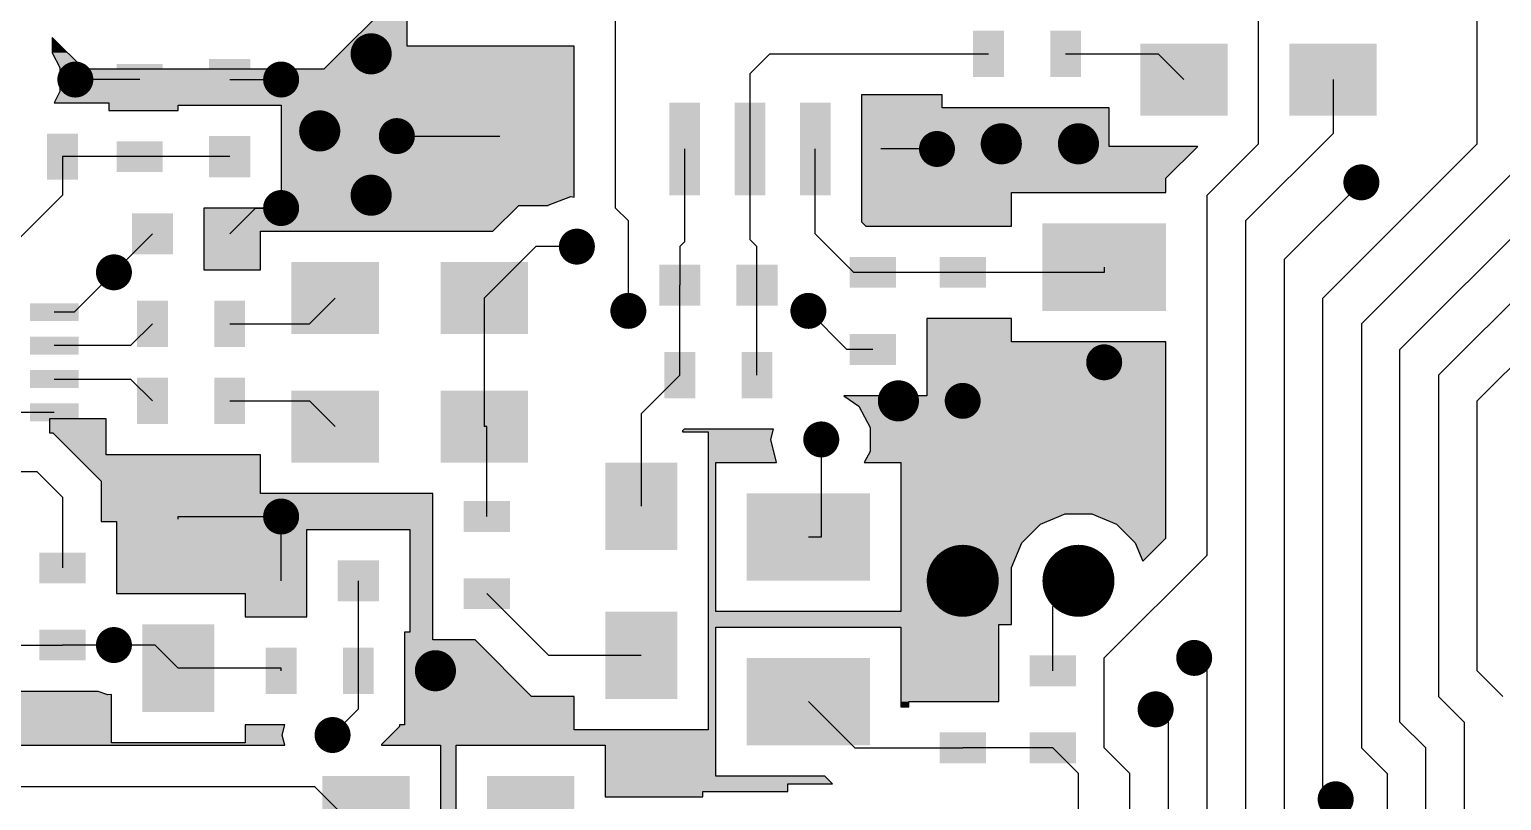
# Model space of a CAD drawing. Extents: x 295 to 953, y 10 to 290.
# Drawn here: x 584.44 to 631.66, y 183.55 to 208.3 of the extents above; entities that cross this region are included whole.
import ezdxf

# ---------------------------------------------------------------- set-up
doc = ezdxf.new("R2010")
doc.units = 0
doc.header["$LTSCALE"] = 5
doc.header["$MEASUREMENT"] = 0
doc.layers.get('0').update_dxf_attribs({"linetype": 'CONTINUOUS', "lineweight": 25})
doc.layers.add('16_COMP_GBR', color=1, linetype='CONTINUOUS')

msp = doc.modelspace()

# ---------------------------------------------------------------- linework, layer by layer
for points, const_width in [([(595.073, 207.513, 1), (595.733, 207.513, 1)], 0.66), ([(585.626, 206.688, 1), (586.204, 206.688, 1)], 0.577), ([(592.226, 206.688, 1), (592.804, 206.688, 1)], 0.577), ([(593.423, 205.038, 1), (594.083, 205.038, 1)], 0.66), ([(595.939, 204.873, 1), (596.516, 204.873, 1)], 0.577), ([(613.264, 204.46, 1), (613.841, 204.46, 1)], 0.577), ([(615.285, 204.625, 1), (615.945, 204.625, 1)], 0.66), ([(617.76, 204.625, 1), (618.42, 204.625, 1)], 0.66), ([(595.073, 202.975, 1), (595.733, 202.975, 1)], 0.66), ([(626.876, 203.388, 1), (627.454, 203.388, 1)], 0.577), ([(592.226, 202.563, 1), (592.804, 202.563, 1)], 0.577), ([(601.714, 201.325, 1), (602.291, 201.325, 1)], 0.577), ([(586.864, 200.5, 1), (587.441, 200.5, 1)], 0.577), ([(603.364, 199.263, 1), (603.941, 199.263, 1)], 0.577), ([(609.139, 199.263, 1), (609.716, 199.263, 1)], 0.577), ([(618.626, 197.613, 1), (619.204, 197.613, 1)], 0.577), ([(611.985, 196.375, 1), (612.645, 196.375, 1)], 0.66), ([(614.089, 196.375, 1), (614.666, 196.375, 1)], 0.577), ([(609.551, 195.137, 1), (610.129, 195.137, 1)], 0.577), ([(592.226, 192.663, 1), (592.804, 192.663, 1)], 0.577), ([(613.8, 190.6, 1), (614.955, 190.6, 1)], 1.155), ([(617.513, 190.6, 1), (618.668, 190.6, 1)], 1.155), ([(586.864, 188.538, 1), (587.441, 188.538, 1)], 0.577), ([(621.514, 188.125, 1), (622.091, 188.125, 1)], 0.577), ([(597.135, 187.713, 1), (597.795, 187.713, 1)], 0.66), ([(620.276, 186.475, 1), (620.854, 186.475, 1)], 0.577), ([(593.876, 185.65, 1), (594.454, 185.65, 1)], 0.577), ([(626.051, 183.588, 1), (626.629, 183.588, 1)], 0.577)]:
    msp.add_lwpolyline(points, format="xyb", close=True, dxfattribs=dict(const_width=const_width))
for points in [[(615.698, 208.255), (615.698, 206.77), (614.708, 208.255), (614.708, 206.77)], [(618.173, 208.255), (618.173, 206.77), (617.183, 208.255), (617.183, 206.77)], [(622.875, 207.843), (622.875, 205.533), (620.07, 207.843), (620.07, 205.533)], [(627.66, 207.843), (627.66, 205.533), (624.855, 207.843), (624.855, 205.533)], [(591.525, 207.348), (591.525, 206.028), (590.205, 207.348), (590.205, 206.028)], [(588.72, 207.183), (588.72, 206.193), (587.235, 207.183), (587.235, 206.193)], [(601.508, 206.275), (601.508, 203.47), (597.548, 206.275), (597.548, 203.47)], [(605.954, 205.945), (605.954, 202.975), (604.964, 205.945), (604.964, 202.975)], [(608.05, 205.945), (608.05, 202.975), (607.06, 205.945), (607.06, 202.975)], [(610.145, 205.945), (610.145, 202.975), (609.155, 205.945), (609.155, 202.975)], [(612.241, 205.945), (612.241, 202.975), (611.251, 205.945), (611.251, 202.975)], [(585.998, 204.955), (585.998, 203.47), (585.008, 204.955), (585.008, 203.47)], [(588.72, 204.708), (588.72, 203.718), (587.235, 204.708), (587.235, 203.718)], [(591.525, 204.873), (591.525, 203.553), (590.205, 204.873), (590.205, 203.553)], [(589.05, 202.398), (589.05, 201.078), (587.73, 202.398), (587.73, 201.078)], [(591.525, 202.398), (591.525, 201.078), (590.205, 202.398), (590.205, 201.078)], [(620.895, 202.068), (620.895, 199.263), (616.935, 202.068), (616.935, 199.263)], [(595.65, 200.83), (595.65, 198.52), (592.845, 200.83), (592.845, 198.52)], [(600.435, 200.83), (600.435, 198.52), (597.63, 200.83), (597.63, 198.52)], [(605.963, 200.748), (605.963, 199.428), (604.643, 200.748), (604.643, 199.428)], [(608.438, 200.748), (608.438, 199.428), (607.118, 200.748), (607.118, 199.428)], [(612.233, 200.995), (612.233, 200.005), (610.748, 200.995), (610.748, 200.005)], [(615.12, 200.995), (615.12, 200.005), (613.635, 200.995), (613.635, 200.005)], [(586.022, 199.51), (586.022, 198.933), (584.455, 199.51), (584.455, 198.933)], [(588.885, 199.593), (588.885, 198.108), (587.895, 199.593), (587.895, 198.108)], [(591.36, 199.593), (591.36, 198.108), (590.37, 199.593), (590.37, 198.108)], [(586.022, 198.438), (586.022, 197.86), (584.455, 198.438), (584.455, 197.86)], [(612.233, 198.52), (612.233, 197.53), (610.748, 198.52), (610.748, 197.53)], [(615.12, 198.52), (615.12, 197.53), (613.635, 198.52), (613.635, 197.53)], [(605.798, 197.943), (605.798, 196.458), (604.808, 197.943), (604.808, 196.458)], [(608.273, 197.943), (608.273, 196.458), (607.283, 197.943), (607.283, 196.458)], [(586.022, 197.365), (586.022, 196.788), (584.455, 197.365), (584.455, 196.788)], [(588.885, 197.118), (588.885, 195.633), (587.895, 197.118), (587.895, 195.633)], [(591.36, 197.118), (591.36, 195.633), (590.37, 197.118), (590.37, 195.633)], [(595.65, 196.705), (595.65, 194.395), (592.845, 196.705), (592.845, 194.395)], [(600.435, 196.705), (600.435, 194.395), (597.63, 196.705), (597.63, 194.395)], [(620.895, 196.788), (620.895, 193.983), (616.935, 196.788), (616.935, 193.983)], [(586.022, 196.293), (586.022, 195.715), (584.455, 196.293), (584.455, 195.715)], [(605.22, 194.395), (605.22, 191.59), (602.91, 194.395), (602.91, 191.59)], [(590.37, 193.983), (590.37, 191.178), (588.06, 193.983), (588.06, 191.178)], [(599.858, 193.158), (599.858, 192.168), (598.373, 193.158), (598.373, 192.168)], [(611.408, 193.405), (611.408, 190.6), (607.448, 193.405), (607.448, 190.6)], [(586.245, 191.508), (586.245, 190.518), (584.76, 191.508), (584.76, 190.518)], [(593.175, 191.26), (593.175, 189.94), (591.855, 191.26), (591.855, 189.94)], [(595.65, 191.26), (595.65, 189.94), (594.33, 191.26), (594.33, 189.94)], [(599.858, 190.683), (599.858, 189.693), (598.373, 190.683), (598.373, 189.693)], [(605.22, 189.61), (605.22, 186.805), (602.91, 189.61), (602.91, 186.805)], [(586.245, 189.033), (586.245, 188.043), (584.76, 189.033), (584.76, 188.043)], [(590.37, 189.198), (590.37, 186.393), (588.06, 189.198), (588.06, 186.393)], [(593.01, 188.455), (593.01, 186.97), (592.02, 188.455), (592.02, 186.97)], [(595.485, 188.455), (595.485, 186.97), (594.495, 188.455), (594.495, 186.97)], [(611.408, 188.125), (611.408, 185.32), (607.448, 188.125), (607.448, 185.32)], [(615.12, 188.208), (615.12, 187.218), (613.635, 188.208), (613.635, 187.218)], [(618.008, 188.208), (618.008, 187.218), (616.523, 188.208), (616.523, 187.218)], [(615.12, 185.733), (615.12, 184.743), (613.635, 185.733), (613.635, 184.743)], [(618.008, 185.733), (618.008, 184.743), (616.523, 185.733), (616.523, 184.743)], [(596.64, 184.33), (596.64, 180.37), (593.835, 184.33), (593.835, 180.37)], [(601.92, 184.33), (601.92, 180.37), (599.115, 184.33), (599.115, 180.37)]]:
    msp.add_solid(points)
at = {"layer": '16_COMP_GBR', "color": 7}
for p, q in [((630.878, 204.625), (630.878, 222.775)), ((596.558, 207.76), (596.558, 212.545)), ((596.31, 209.441), (593.886, 207.018)), ((603.24, 202.563), (603.24, 209.163)), ((623.865, 204.625), (623.865, 208.75)), ((585.173, 208.037), (585.173, 207.546)), ((586.194, 207.018), (585.173, 208.037)), ((585.173, 207.546), (585.42, 207.074)), ((601.92, 207.76), (596.558, 207.76)), ((601.92, 202.914), (601.92, 207.76)), ((608.19, 207.513), (607.555, 206.877)), ((608.19, 207.513), (615.203, 207.513)), ((617.678, 207.513), (620.648, 207.513)), ((621.473, 206.688), (620.648, 207.513)), ((585.42, 207.074), (585.42, 206.301)), ((593.886, 207.018), (586.194, 207.018)), ((607.555, 204.46), (607.555, 206.877)), ((587.978, 206.688), (585.915, 206.688)), ((590.865, 206.688), (592.515, 206.688)), ((626.258, 206.688), (626.258, 204.955)), ((585.42, 206.301), (585.234, 205.945)), ((585.234, 205.945), (586.988, 205.945)), ((586.988, 205.945), (586.988, 205.698)), ((611.135, 206.193), (611.135, 202.12)), ((613.718, 206.193), (611.135, 206.193)), ((613.718, 205.78), (613.718, 206.193)), ((586.988, 205.698), (589.215, 205.698)), ((589.215, 205.863), (592.515, 205.863)), ((589.215, 205.698), (589.215, 205.863)), ((592.515, 205.863), (592.515, 202.563)), ((619.08, 205.78), (613.718, 205.78)), ((619.08, 204.543), (619.08, 205.78)), ((623.453, 202.15), (626.258, 204.955)), ((596.228, 204.873), (599.528, 204.873)), ((605.459, 204.46), (605.459, 201.482)), ((607.555, 201.548), (607.555, 204.46)), ((609.65, 201.738), (609.65, 204.46)), ((613.553, 204.46), (611.746, 204.46)), ((621.916, 204.543), (619.08, 204.543)), ((620.895, 203.521), (621.916, 204.543)), ((623.865, 204.625), (622.215, 202.975)), ((630.878, 204.625), (625.928, 199.675)), ((627.165, 198.85), (632.94, 204.625)), ((585.503, 204.213), (585.503, 202.975)), ((587.978, 204.213), (585.503, 204.213)), ((590.865, 204.213), (587.978, 204.213)), ((634.59, 204.213), (628.403, 198.025)), ((620.895, 203.058), (620.895, 203.521)), ((615.945, 203.058), (620.895, 203.058)), ((615.945, 201.985), (615.945, 203.058)), ((627.165, 203.388), (624.69, 200.913)), ((629.64, 197.2), (635.828, 203.388)), ((583.811, 201.284), (585.503, 202.975)), ((599.311, 201.82), (600.136, 202.645)), ((600.136, 202.645), (601.077, 202.645)), ((601.077, 202.645), (601.085, 202.653)), ((601.085, 202.653), (601.808, 202.929)), ((601.808, 202.929), (601.92, 202.914)), ((622.215, 191.425), (622.215, 202.975)), ((590.04, 202.563), (590.04, 200.583)), ((592.515, 202.563), (590.04, 202.563)), ((590.865, 201.738), (591.69, 202.563)), ((591.69, 202.563), (592.515, 202.563)), ((603.24, 202.563), (603.653, 202.15)), ((603.653, 199.263), (603.653, 202.15)), ((611.135, 202.12), (611.271, 201.985)), ((623.453, 202.15), (623.453, 181.938)), ((588.39, 201.738), (587.153, 200.5)), ((591.855, 201.82), (599.311, 201.82)), ((591.855, 200.583), (591.855, 201.82)), ((609.65, 201.738), (610.888, 200.5)), ((611.271, 201.985), (615.945, 201.985)), ((599.033, 199.675), (600.683, 201.325)), ((602.003, 201.325), (600.683, 201.325)), ((605.303, 201.325), (605.459, 201.482)), ((605.303, 201.325), (605.303, 200.088)), ((607.555, 201.548), (607.778, 201.325)), ((607.778, 200.088), (607.778, 201.325)), ((624.69, 200.913), (624.69, 182.763)), ((587.153, 200.5), (585.874, 199.221)), ((590.04, 200.583), (591.855, 200.583)), ((611.49, 200.5), (610.888, 200.5)), ((614.378, 200.5), (611.49, 200.5)), ((618.915, 200.5), (614.378, 200.5)), ((618.915, 200.665), (618.915, 200.5)), ((635.003, 200.5), (630.878, 196.375)), ((605.303, 197.2), (605.303, 200.088)), ((607.778, 197.2), (607.778, 200.088)), ((594.248, 199.675), (593.423, 198.85)), ((599.033, 199.675), (599.033, 195.55)), ((625.928, 184), (625.928, 199.675)), ((585.874, 199.221), (585.239, 199.221)), ((588.39, 198.85), (587.689, 198.149)), ((590.865, 198.85), (593.423, 198.85)), ((609.428, 199.263), (610.665, 198.025)), ((613.223, 199.015), (613.223, 196.54)), ((615.945, 199.015), (613.223, 199.015)), ((615.945, 198.273), (615.945, 199.015)), ((627.165, 198.85), (627.165, 185.238)), ((587.689, 198.149), (585.239, 198.149)), ((611.49, 198.025), (610.665, 198.025)), ((620.895, 198.273), (615.945, 198.273)), ((620.895, 191.971), (620.895, 198.273)), ((628.403, 186.063), (628.403, 198.025)), ((585.239, 197.076), (587.689, 197.076)), ((588.39, 196.375), (587.689, 197.076)), ((605.303, 197.2), (604.065, 195.963)), ((629.64, 197.2), (629.64, 186.888)), ((610.568, 196.54), (611.049, 196.208)), ((613.223, 196.54), (610.568, 196.54)), ((585.239, 196.004), (583.44, 196.004)), ((590.865, 196.375), (593.423, 196.375)), ((594.248, 195.55), (593.423, 196.375)), ((604.065, 195.963), (604.065, 192.993)), ((611.049, 196.208), (611.408, 195.524)), ((630.878, 187.713), (630.878, 196.375)), ((585.09, 195.798), (585.09, 195.344)), ((586.905, 195.798), (585.09, 195.798)), ((586.905, 194.643), (586.905, 195.798)), ((599.115, 195.55), (599.033, 195.55)), ((599.115, 192.663), (599.115, 195.55)), ((611.408, 195.524), (611.408, 194.751)), ((585.09, 195.344), (585.191, 195.344)), ((585.191, 195.344), (586.74, 193.794)), ((605.438, 195.468), (605.385, 195.416)), ((605.385, 195.416), (605.385, 195.385)), ((605.385, 195.385), (606.21, 195.385)), ((608.307, 195.468), (605.438, 195.468)), ((606.21, 195.385), (606.21, 185.815)), ((608.225, 195.137), (608.307, 195.468)), ((608.408, 194.395), (608.225, 195.137)), ((609.84, 195.137), (609.84, 192.003)), ((591.855, 194.643), (586.905, 194.643)), ((591.855, 193.405), (591.855, 194.643)), ((611.408, 194.751), (611.221, 194.395)), ((583.811, 194.106), (584.678, 194.106)), ((585.503, 193.281), (584.678, 194.106)), ((606.458, 194.395), (608.408, 194.395)), ((606.458, 189.61), (606.458, 194.395)), ((611.221, 194.395), (612.398, 194.395)), ((612.398, 194.395), (612.398, 189.61)), ((586.74, 193.794), (586.74, 192.498)), ((585.503, 193.281), (585.503, 191.013)), ((597.383, 193.405), (591.855, 193.405)), ((597.383, 188.702), (597.383, 193.405)), ((589.215, 192.663), (592.515, 192.663)), ((589.215, 192.58), (589.215, 192.663)), ((592.515, 190.6), (592.515, 192.663)), ((616.876, 192.418), (617.663, 192.745)), ((617.663, 192.745), (618.517, 192.745)), ((618.517, 192.745), (619.306, 192.418)), ((586.74, 192.498), (587.235, 192.498)), ((587.235, 192.498), (587.235, 190.188)), ((593.34, 192.25), (596.64, 192.25)), ((593.34, 189.445), (593.34, 192.25)), ((596.64, 192.25), (596.64, 188.95)), ((616.272, 191.816), (616.876, 192.418)), ((619.306, 192.418), (619.908, 191.816)), ((609.84, 192.003), (609.428, 192.003)), ((615.945, 191.027), (616.272, 191.816)), ((619.908, 191.816), (620.151, 191.229)), ((620.151, 191.229), (620.895, 191.971)), ((622.215, 191.425), (618.915, 188.125)), ((615.945, 189.198), (615.945, 191.027)), ((594.99, 190.6), (594.99, 187.713)), ((618.09, 190.6), (617.265, 189.775)), ((587.235, 190.188), (591.36, 190.188)), ((591.36, 190.188), (591.36, 189.445)), ((599.115, 190.188), (601.095, 188.208)), ((591.36, 189.445), (593.34, 189.445)), ((612.398, 189.61), (606.458, 189.61)), ((617.265, 187.713), (617.265, 189.775)), ((596.475, 188.95), (596.475, 185.98)), ((596.64, 188.95), (596.475, 188.95)), ((606.458, 189.115), (612.398, 189.115)), ((606.458, 184.33), (606.458, 189.115)), ((612.398, 189.115), (612.398, 186.558)), ((615.533, 189.198), (615.945, 189.198)), ((615.533, 186.723), (615.533, 189.198)), ((582.615, 188.538), (585.503, 188.538)), ((587.153, 188.538), (585.503, 188.538)), ((588.473, 188.538), (587.153, 188.538)), ((589.215, 187.795), (588.473, 188.538)), ((598.734, 188.702), (597.383, 188.702)), ((600.549, 186.888), (598.734, 188.702)), ((601.095, 188.208), (604.065, 188.208)), ((618.915, 185.238), (618.915, 188.125)), ((621.803, 188.125), (622.215, 187.713)), ((592.515, 187.795), (589.215, 187.795)), ((592.515, 187.713), (592.515, 187.795)), ((594.99, 187.713), (594.99, 186.475)), ((622.215, 181.113), (622.215, 187.713)), ((630.878, 187.713), (631.703, 186.888)), ((586.648, 187.052), (581.76, 187.052)), ((586.958, 186.935), (586.648, 187.052)), ((587.07, 186.949), (586.958, 186.935)), ((587.07, 185.403), (587.07, 186.949)), ((601.92, 186.888), (600.549, 186.888)), ((601.92, 185.815), (601.92, 186.888)), ((609.428, 186.723), (610.913, 185.238)), ((612.398, 186.558), (612.645, 186.558)), ((612.645, 186.723), (615.533, 186.723)), ((612.645, 186.558), (612.645, 186.723)), ((630.465, 186.063), (629.64, 186.888)), ((594.165, 185.65), (594.99, 186.475)), ((620.565, 186.475), (620.978, 186.063)), ((620.978, 180.288), (620.978, 186.063)), ((628.403, 186.063), (629.228, 185.238)), ((630.465, 186.063), (630.465, 179.05)), ((591.36, 185.98), (591.36, 185.403)), ((592.632, 185.98), (591.36, 185.98)), ((592.55, 185.65), (592.632, 185.98)), ((592.632, 185.32), (592.55, 185.65)), ((596.31, 185.929), (595.733, 185.351)), ((596.31, 185.98), (596.31, 185.929)), ((596.475, 185.98), (596.31, 185.98)), ((606.21, 185.815), (601.92, 185.815)), ((581.244, 185.32), (592.632, 185.32)), ((591.36, 185.403), (587.07, 185.403)), ((595.733, 185.351), (595.733, 185.32)), ((595.733, 185.32), (597.63, 185.32)), ((597.63, 185.32), (597.63, 179.545)), ((598.125, 185.32), (602.91, 185.32)), ((598.125, 179.545), (598.125, 185.32)), ((602.91, 185.32), (602.91, 183.67)), ((610.913, 185.238), (614.378, 185.238)), ((617.265, 185.238), (614.378, 185.238)), ((617.265, 185.238), (618.09, 184.413)), ((618.915, 185.238), (619.74, 184.413)), ((627.99, 184.413), (627.165, 185.238)), ((629.228, 175.75), (629.228, 185.238)), ((609.954, 184.33), (606.458, 184.33)), ((610.201, 184.083), (609.954, 184.33)), ((618.09, 181.525), (618.09, 184.413)), ((619.74, 179.463), (619.74, 184.413)), ((627.99, 184.413), (627.99, 173.275)), ((581.79, 184), (593.588, 184)), ((595.238, 182.35), (593.588, 184)), ((606.045, 183.835), (608.768, 183.835)), ((606.045, 183.67), (606.045, 183.835)), ((608.768, 184.083), (610.201, 184.083)), ((608.768, 183.835), (608.768, 184.083)), ((626.34, 183.588), (625.928, 184)), ((602.91, 183.67), (606.045, 183.67))]:
    msp.add_line(p, q, dxfattribs=at)
for points in [[(594.629, 207.76), (596.31, 209.441), (596.558, 207.76), (596.558, 209.441)], [(585.173, 207.546), (585.173, 208.037), (585.665, 207.546), (585.173, 208.037)], [(585.42, 207.074), (585.173, 207.546), (586.138, 207.074), (585.665, 207.546)], [(593.886, 207.018), (594.629, 207.76), (601.92, 207.018), (601.92, 207.76)], [(594.629, 207.76), (594.629, 207.76), (601.92, 207.76), (596.558, 207.76)], [(585.42, 207.018), (585.42, 207.074), (586.194, 207.018), (586.138, 207.074)], [(585.42, 206.301), (585.42, 207.018), (601.92, 206.301), (601.92, 207.018)], [(585.234, 205.945), (585.42, 206.301), (601.92, 205.945), (601.92, 206.301)], [(586.988, 205.863), (586.988, 205.945), (601.92, 205.863), (601.92, 205.945)], [(611.135, 206.192), (611.135, 206.193), (613.718, 206.192), (611.135, 206.193)], [(611.135, 205.78), (611.135, 206.192), (613.718, 205.78), (613.718, 206.192)], [(586.988, 205.862), (586.988, 205.863), (589.215, 205.862), (592.515, 205.863)], [(586.988, 205.698), (586.988, 205.862), (589.215, 205.698), (589.215, 205.862)], [(592.515, 202.929), (592.515, 205.863), (601.92, 202.929), (601.92, 205.863)], [(611.135, 204.543), (611.135, 205.78), (619.08, 204.543), (619.08, 205.78)], [(611.135, 205.78), (611.135, 205.78), (619.08, 205.78), (613.718, 205.78)], [(611.135, 204.542), (611.135, 204.543), (621.916, 204.542), (619.08, 204.543)], [(611.135, 203.521), (611.135, 204.542), (620.895, 203.521), (621.916, 204.542)], [(611.135, 203.058), (611.135, 203.521), (620.895, 203.058), (620.895, 203.521)], [(611.135, 203.057), (611.135, 203.058), (615.945, 203.057), (620.895, 203.058)], [(611.135, 202.12), (611.135, 203.057), (615.945, 202.12), (615.945, 203.057)], [(592.515, 202.653), (592.515, 202.929), (601.085, 202.653), (601.808, 202.929)], [(592.515, 202.645), (592.515, 202.653), (601.077, 202.645), (601.085, 202.653)], [(592.515, 202.563), (592.515, 202.645), (600.054, 202.563), (600.136, 202.645)], [(592.515, 202.645), (592.515, 202.645), (600.136, 202.645), (601.077, 202.645)], [(601.92, 202.914), (601.808, 202.929), (601.92, 202.914), (601.92, 202.929)], [(590.04, 201.82), (590.04, 202.563), (599.311, 201.82), (600.054, 202.563)], [(611.271, 201.985), (611.135, 202.12), (615.945, 201.985), (615.945, 202.12)], [(590.04, 200.583), (590.04, 201.82), (591.855, 200.583), (591.855, 201.82)], [(590.04, 201.82), (590.04, 201.82), (591.855, 201.82), (599.311, 201.82)], [(613.223, 198.273), (613.223, 199.015), (615.945, 198.273), (615.945, 199.015)], [(613.223, 199.015), (613.223, 199.015), (615.945, 199.015), (613.223, 199.015)], [(613.223, 198.272), (613.223, 198.273), (620.895, 198.272), (615.945, 198.273)], [(613.223, 196.54), (613.223, 198.272), (620.895, 196.54), (620.895, 198.272)], [(611.049, 196.208), (610.568, 196.54), (620.895, 196.208), (620.895, 196.54)], [(611.408, 195.524), (611.049, 196.208), (620.895, 195.524), (620.895, 196.208)], [(585.09, 195.797), (585.09, 195.798), (586.905, 195.797), (585.09, 195.798)], [(585.09, 195.344), (585.09, 195.797), (586.905, 195.344), (586.905, 195.797)], [(611.408, 194.751), (611.408, 195.524), (620.895, 194.751), (620.895, 195.524)], [(585.892, 194.643), (585.191, 195.344), (586.905, 194.643), (586.905, 195.344)], [(605.385, 195.416), (605.438, 195.467), (608.294, 195.416), (608.307, 195.467)], [(605.385, 195.385), (605.385, 195.416), (608.287, 195.385), (608.294, 195.416)], [(605.438, 195.467), (605.438, 195.468), (608.307, 195.467), (605.438, 195.468)], [(606.21, 195.137), (606.21, 195.385), (608.225, 195.137), (608.287, 195.385)], [(606.21, 194.395), (606.21, 195.137), (608.408, 194.395), (608.225, 195.137)], [(585.892, 194.642), (585.892, 194.643), (591.855, 194.642), (586.905, 194.643)], [(586.74, 193.794), (585.892, 194.642), (591.855, 193.794), (591.855, 194.642)], [(611.221, 194.395), (611.408, 194.751), (620.895, 194.395), (620.895, 194.751)], [(606.21, 189.61), (606.21, 194.395), (606.458, 189.61), (606.458, 194.395)], [(606.21, 194.395), (606.21, 194.395), (606.458, 194.395), (608.408, 194.395)], [(612.398, 192.745), (612.398, 194.395), (620.895, 192.745), (620.895, 194.395)], [(586.74, 193.405), (586.74, 193.794), (591.855, 193.405), (591.855, 193.794)], [(586.74, 192.498), (586.74, 193.405), (597.383, 192.498), (597.383, 193.405)], [(586.74, 193.405), (586.74, 193.405), (597.383, 193.405), (591.855, 193.405)], [(612.398, 192.418), (612.398, 192.745), (616.876, 192.418), (617.663, 192.745)], [(612.398, 192.745), (612.398, 192.745), (617.663, 192.745), (618.517, 192.745)], [(619.306, 192.418), (618.517, 192.745), (620.895, 192.418), (620.895, 192.745)], [(587.235, 192.25), (587.235, 192.498), (597.383, 192.25), (597.383, 192.498)], [(587.235, 190.188), (587.235, 192.25), (593.34, 190.188), (593.34, 192.25)], [(587.235, 192.25), (587.235, 192.25), (593.34, 192.25), (596.64, 192.25)], [(596.64, 188.95), (596.64, 192.25), (597.383, 188.95), (597.383, 192.25)], [(612.398, 191.816), (612.398, 192.418), (616.272, 191.816), (616.876, 192.418)], [(619.753, 191.971), (619.306, 192.418), (620.895, 191.971), (620.895, 192.418)], [(612.398, 191.027), (612.398, 191.816), (615.945, 191.027), (616.272, 191.816)], [(619.908, 191.816), (619.753, 191.971), (620.74, 191.816), (620.895, 191.971)], [(620.151, 191.229), (619.908, 191.816), (620.151, 191.229), (620.74, 191.816)], [(612.398, 189.61), (612.398, 191.027), (615.945, 189.61), (615.945, 191.027)], [(591.36, 189.445), (591.36, 190.188), (593.34, 189.445), (593.34, 190.188)], [(606.21, 189.198), (606.21, 189.61), (615.945, 189.198), (615.945, 189.61)], [(596.475, 188.702), (596.475, 188.95), (597.383, 188.702), (597.383, 188.95)], [(606.21, 189.197), (606.21, 189.198), (615.533, 189.197), (615.945, 189.198)], [(606.21, 189.115), (606.21, 189.197), (615.533, 189.115), (615.533, 189.197)], [(606.21, 185.815), (606.21, 189.115), (606.458, 185.815), (606.458, 189.115)], [(606.21, 189.115), (606.21, 189.115), (606.458, 189.115), (612.398, 189.115)], [(612.398, 186.723), (612.398, 189.115), (615.533, 186.723), (615.533, 189.115)], [(596.475, 188.702), (596.475, 188.702), (598.734, 188.702), (597.383, 188.702)], [(596.475, 186.888), (596.475, 188.702), (600.549, 186.888), (598.734, 188.702)], [(581.643, 186.935), (581.76, 187.052), (586.958, 186.935), (586.648, 187.052)], [(581.76, 187.052), (581.76, 187.052), (586.648, 187.052), (581.76, 187.052)], [(580.109, 185.403), (581.643, 186.935), (587.07, 185.403), (587.07, 186.935)], [(586.958, 186.935), (587.07, 186.949), (587.07, 186.935), (587.07, 186.949)], [(596.475, 186.887), (596.475, 186.888), (601.92, 186.887), (600.549, 186.888)], [(596.475, 185.98), (596.475, 186.887), (601.92, 185.98), (601.92, 186.887)], [(612.398, 186.722), (612.398, 186.723), (612.645, 186.722), (615.533, 186.723)], [(612.398, 186.558), (612.398, 186.722), (612.645, 186.558), (612.645, 186.722)], [(591.36, 185.65), (591.36, 185.98), (592.55, 185.65), (592.632, 185.98)], [(591.36, 185.98), (591.36, 185.98), (592.632, 185.98), (591.36, 185.98)], [(591.36, 185.403), (591.36, 185.65), (592.612, 185.403), (592.55, 185.65)], [(595.733, 185.351), (596.196, 185.815), (606.458, 185.351), (606.458, 185.815)], [(596.196, 185.815), (596.31, 185.929), (601.92, 185.815), (601.92, 185.929)], [(596.31, 185.929), (596.31, 185.98), (601.92, 185.929), (601.92, 185.98)], [(580.026, 185.32), (580.109, 185.403), (592.632, 185.32), (592.612, 185.403)], [(580.026, 185.32), (580.026, 185.32), (581.244, 185.32), (592.632, 185.32)], [(595.733, 185.32), (595.733, 185.351), (606.458, 185.32), (606.458, 185.351)], [(597.63, 179.545), (597.63, 185.32), (598.125, 179.545), (598.125, 185.32)], [(597.63, 185.32), (597.63, 185.32), (598.125, 185.32), (602.91, 185.32)], [(602.91, 184.33), (602.91, 185.32), (606.458, 184.33), (606.458, 185.32)], [(602.91, 184.083), (602.91, 184.33), (610.201, 184.083), (609.954, 184.33)], [(602.91, 184.33), (602.91, 184.33), (609.954, 184.33), (606.458, 184.33)], [(602.91, 184.082), (602.91, 184.083), (608.768, 184.082), (610.201, 184.083)], [(602.91, 183.835), (602.91, 184.082), (608.768, 183.835), (608.768, 184.082)], [(602.91, 183.67), (602.91, 183.835), (606.045, 183.67), (606.045, 183.835)], [(602.91, 183.835), (602.91, 183.835), (606.045, 183.835), (608.768, 183.835)]]:
    msp.add_solid(points, dxfattribs=at)

doc.saveas('drawing.dxf')
